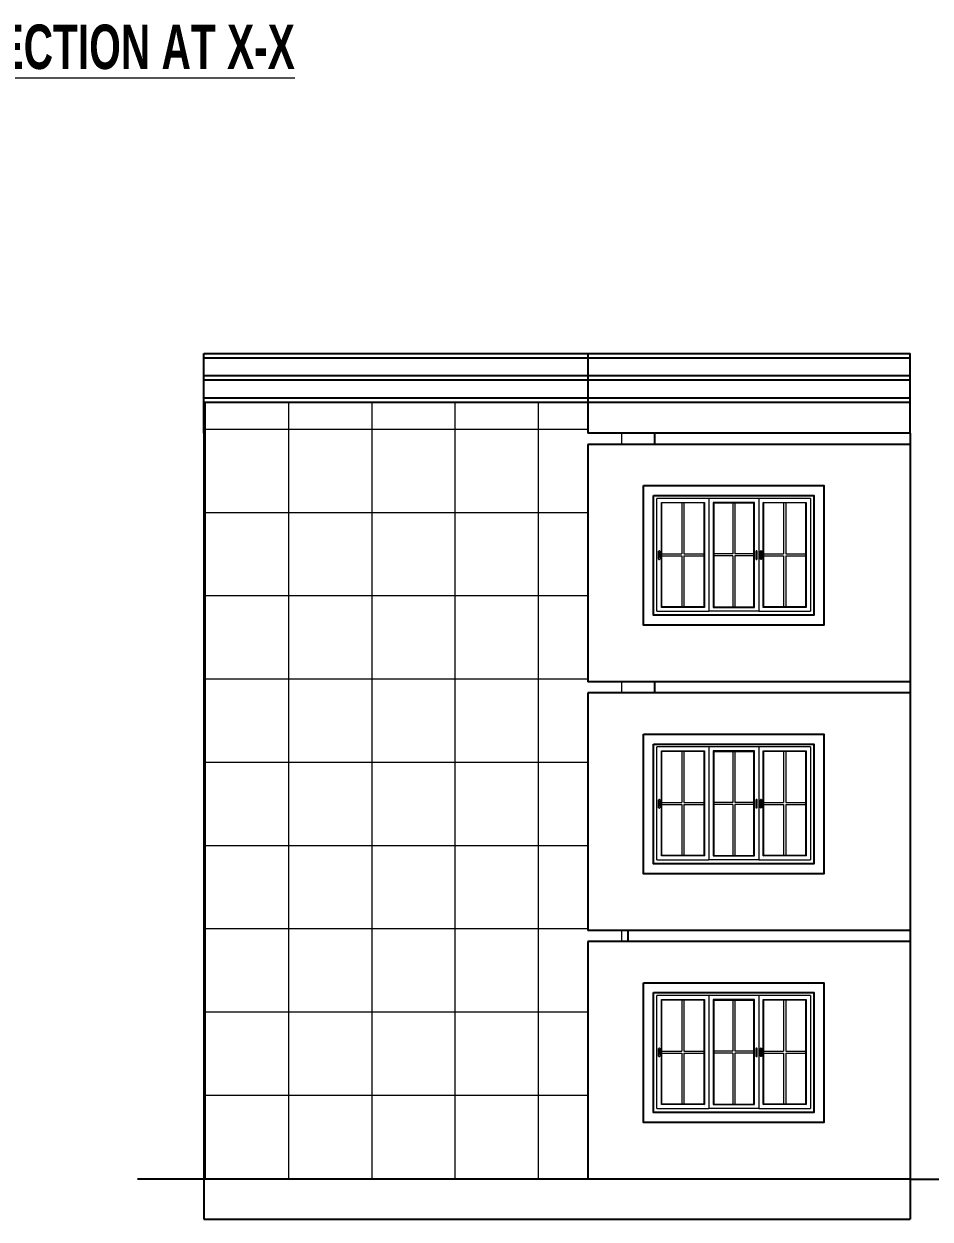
# Model space of a CAD drawing. Header units: inches. Extents: x -4962553 to -4957717, y -3263817 to -3261572.
# Drawn here: x -4960880 to -4960472, y -3263450 to -3262912 of the extents above; entities that cross this region are included whole.
import ezdxf

# ---------------------------------------------------------------- set-up
doc = ezdxf.new("R2010")
doc.units = ezdxf.units.IN
doc.header["$LTSCALE"] = 2
doc.header["$MEASUREMENT"] = 0
doc.linetypes.add('ACAD_ISO02W100', pattern=[15, 12, -3])
doc.layers.get('0').update_dxf_attribs({"linetype": 'CONTINUOUS'})
for name, color, linetype, lineweight in [('HATCH', 60, 'ACAD_ISO02W100', 13), ('Text-100.w', 254, 'CONTINUOUS', 9), ('window', 4, 'CONTINUOUS', 13)]:
    doc.layers.add(name, color=color, linetype=linetype, lineweight=lineweight)
doc.styles.add('Arial', font='arial.ttf', dxfattribs={"width": 0.8, "height": 12})

# ---------------------------------------------------------------- blocks, each defined once
blk = doc.blocks.new('A$Ce833cbf3')
at = {"layer": 'window'}
for p, q in [((0, 0), (0, 54)), ((71.23, 54), (0, 54)), ((71.23, 0), (71.23, 54)), ((1.5, 1.78), (1.5, 52.67)), ((69.73, 52.67), (1.5, 52.67)), ((3.46, 3.58), (3.46, 50.87)), ((3.46, 50.87), (22.54, 50.87)), ((3.71, 50.64), (3.46, 50.87)), ((3.71, 3.8), (3.71, 50.64)), ((22.29, 50.64), (3.71, 50.64)), ((12.51, 50.64), (12.51, 27.67)), ((13.49, 50.64), (13.49, 27.67)), ((22.29, 50.64), (22.54, 50.87)), ((22.29, 50.64), (22.29, 3.8)), ((22.54, 50.87), (22.54, 3.58)), ((24.5, 52.67), (24.5, 1.78)), ((44.76, 50.87), (26.46, 50.87)), ((26.46, 50.87), (26.46, 3.58)), ((26.71, 50.64), (26.46, 50.87)), ((26.71, 50.64), (26.71, 3.8)), ((26.71, 50.64), (44.52, 50.64)), ((35.12, 50.64), (35.12, 27.67)), ((36.1, 50.64), (36.1, 27.67)), ((44.52, 50.64), (44.76, 50.87)), ((44.52, 3.8), (44.52, 50.64)), ((44.76, 3.58), (44.76, 50.87)), ((46.73, 52.67), (46.73, 1.78)), ((48.69, 3.58), (48.69, 50.87)), ((48.69, 50.87), (67.76, 50.87)), ((48.94, 50.64), (48.69, 50.87)), ((48.94, 3.8), (48.94, 50.64)), ((67.52, 50.64), (48.94, 50.64)), ((57.74, 50.64), (57.74, 27.67)), ((58.72, 50.64), (58.72, 27.67)), ((67.52, 50.64), (67.76, 50.87)), ((67.52, 50.64), (67.52, 3.8)), ((67.76, 50.87), (67.76, 3.58)), ((69.73, 52.67), (69.73, 1.78)), ((2.23, 28.82), (2.24, 28.86)), ((2.23, 28.79), (2.24, 28.86)), ((2.23, 28.79), (2.23, 28.82)), ((2.23, 25.4), (2.23, 28.79)), ((2.24, 28.86), (2.25, 28.89)), ((2.25, 28.89), (2.28, 28.92)), ((2.3, 28.95), (2.28, 28.92)), ((2.34, 28.97), (2.3, 28.95)), ((2.32, 28.09), (2.31, 28.07)), ((2.31, 28.07), (2.31, 26.36)), ((2.33, 28.14), (2.32, 28.12)), ((2.32, 28.12), (2.32, 28.09)), ((2.35, 28.16), (2.33, 28.14)), ((2.34, 28.97), (2.37, 28.99)), ((2.37, 28.18), (2.35, 28.16)), ((2.41, 29), (2.37, 28.99)), ((2.39, 28.19), (2.37, 28.18)), ((2.41, 28.2), (2.39, 28.19)), ((2.45, 29.01), (2.41, 29)), ((2.44, 28.21), (2.41, 28.2)), ((2.47, 28.22), (2.44, 28.21)), ((2.5, 29.01), (2.45, 29.01)), ((2.5, 28.22), (2.47, 28.22)), ((2.54, 29.01), (2.5, 29.01)), ((2.52, 28.22), (2.5, 28.22)), ((2.55, 28.21), (2.52, 28.22)), ((2.54, 29.01), (2.58, 29)), ((2.58, 28.2), (2.55, 28.21)), ((2.58, 29), (2.62, 28.99)), ((2.6, 28.19), (2.58, 28.2)), ((2.62, 28.18), (2.6, 28.19)), ((2.62, 28.99), (2.65, 28.97)), ((2.64, 28.16), (2.62, 28.18)), ((2.66, 28.14), (2.64, 28.16)), ((2.65, 28.97), (2.69, 28.95)), ((2.67, 28.12), (2.66, 28.14)), ((2.67, 28.09), (2.67, 28.12)), ((2.68, 28.07), (2.67, 28.09)), ((2.68, 26.36), (2.68, 28.07)), ((2.69, 28.95), (2.71, 28.92)), ((2.74, 28.89), (2.71, 28.92)), ((2.75, 28.86), (2.74, 28.89)), ((2.76, 28.82), (2.75, 28.86)), ((2.76, 28.82), (2.77, 28.79)), ((2.77, 28.79), (2.77, 25.4)), ((3.71, 27.67), (12.51, 27.67)), ((3.71, 26.77), (12.51, 26.77)), ((12.51, 26.77), (12.51, 3.8)), ((13.49, 27.67), (22.29, 27.67)), ((13.49, 26.77), (22.29, 26.77)), ((13.49, 26.77), (13.49, 3.8)), ((35.12, 27.67), (26.71, 27.67)), ((35.12, 26.77), (26.71, 26.77)), ((35.12, 26.77), (35.12, 3.8)), ((44.52, 27.67), (36.1, 27.67)), ((36.1, 26.77), (36.1, 3.8)), ((44.52, 26.77), (36.1, 26.77)), ((45.47, 28.86), (45.46, 28.82)), ((45.46, 28.82), (45.46, 28.79)), ((45.46, 28.79), (45.46, 25.4)), ((45.49, 28.89), (45.47, 28.86)), ((45.51, 28.92), (45.49, 28.89)), ((45.54, 28.95), (45.51, 28.92)), ((45.57, 28.97), (45.54, 28.95)), ((45.55, 28.09), (45.56, 28.12)), ((45.55, 28.07), (45.55, 28.09)), ((45.55, 27.82), (45.55, 28.07)), ((45.55, 27.85), (45.56, 27.87)), ((45.55, 27.82), (45.55, 27.85)), ((45.55, 26.36), (45.55, 27.82)), ((45.56, 28.12), (45.57, 28.14)), ((45.56, 27.87), (45.57, 27.89)), ((45.61, 28.99), (45.57, 28.97)), ((45.57, 28.14), (45.58, 28.16)), ((45.57, 27.89), (45.58, 27.91)), ((45.58, 28.16), (45.6, 28.18)), ((45.58, 27.91), (45.6, 27.93)), ((45.6, 28.18), (45.62, 28.19)), ((45.6, 27.93), (45.62, 27.94)), ((45.65, 29), (45.61, 28.99)), ((45.62, 28.19), (45.65, 28.2)), ((45.62, 27.94), (45.65, 27.95)), ((45.69, 29.01), (45.65, 29)), ((45.65, 28.2), (45.68, 28.21)), ((45.65, 27.95), (45.68, 27.96)), ((45.68, 28.21), (45.7, 28.22)), ((45.68, 27.96), (45.7, 27.97)), ((45.73, 29.01), (45.69, 29.01)), ((45.7, 28.22), (45.73, 28.22)), ((45.7, 27.97), (45.73, 27.97)), ((45.77, 29.01), (45.73, 29.01)), ((45.73, 28.22), (45.76, 28.22)), ((45.73, 27.97), (45.76, 27.97)), ((45.76, 28.22), (45.79, 28.21)), ((45.76, 27.97), (45.79, 27.96)), ((45.81, 29), (45.77, 29.01)), ((45.79, 28.21), (45.81, 28.2)), ((45.79, 27.96), (45.81, 27.95)), ((45.85, 28.99), (45.81, 29)), ((45.81, 28.2), (45.84, 28.19)), ((45.81, 27.95), (45.84, 27.94)), ((45.84, 28.19), (45.86, 28.18)), ((45.84, 27.94), (45.86, 27.93)), ((45.89, 28.97), (45.85, 28.99)), ((45.86, 28.18), (45.88, 28.16)), ((45.86, 27.93), (45.88, 27.91)), ((45.88, 28.16), (45.89, 28.14)), ((45.88, 27.91), (45.89, 27.89)), ((45.92, 28.95), (45.89, 28.97)), ((45.89, 28.14), (45.9, 28.12)), ((45.89, 27.89), (45.9, 27.87)), ((45.9, 28.12), (45.91, 28.09)), ((45.9, 27.87), (45.91, 27.85)), ((45.91, 28.09), (45.91, 28.07)), ((45.91, 26.36), (45.91, 28.07)), ((45.91, 27.85), (45.91, 27.82)), ((45.95, 28.92), (45.92, 28.95)), ((45.97, 28.89), (45.95, 28.92)), ((45.99, 28.86), (45.97, 28.89)), ((46, 28.82), (45.99, 28.86)), ((46, 28.79), (45.99, 28.86)), ((46, 28.79), (46, 28.82)), ((46, 25.4), (46, 28.79)), ((47.45, 28.79), (47.47, 28.86)), ((47.45, 28.79), (47.46, 28.82)), ((47.45, 25.4), (47.45, 28.79)), ((47.46, 28.82), (47.47, 28.86)), ((47.47, 28.86), (47.48, 28.89)), ((47.48, 28.89), (47.5, 28.92)), ((47.53, 28.95), (47.5, 28.92)), ((47.56, 28.97), (47.53, 28.95)), ((47.55, 28.12), (47.54, 28.09)), ((47.54, 28.09), (47.54, 28.07)), ((47.54, 28.07), (47.54, 26.36)), ((47.56, 28.14), (47.55, 28.12)), ((47.56, 28.97), (47.6, 28.99)), ((47.58, 28.16), (47.56, 28.14)), ((47.59, 28.18), (47.58, 28.16)), ((47.62, 28.19), (47.59, 28.18)), ((47.64, 29), (47.6, 28.99)), ((47.64, 28.2), (47.62, 28.19)), ((47.68, 29.01), (47.64, 29)), ((47.67, 28.21), (47.64, 28.2)), ((47.69, 28.22), (47.67, 28.21)), ((47.72, 29.01), (47.68, 29.01)), ((47.72, 28.22), (47.69, 28.22)), ((47.76, 29.01), (47.72, 29.01)), ((47.75, 28.22), (47.72, 28.22)), ((47.78, 28.21), (47.75, 28.22)), ((47.76, 29.01), (47.81, 29)), ((47.8, 28.2), (47.78, 28.21)), ((47.83, 28.19), (47.8, 28.2)), ((47.81, 29), (47.85, 28.99)), ((47.85, 28.18), (47.83, 28.19)), ((47.85, 28.99), (47.88, 28.97)), ((47.87, 28.16), (47.85, 28.18)), ((47.88, 28.14), (47.87, 28.16)), ((47.88, 28.97), (47.91, 28.95)), ((47.9, 28.12), (47.88, 28.14)), ((47.9, 28.09), (47.9, 28.12)), ((47.9, 28.07), (47.9, 28.09)), ((47.9, 26.36), (47.9, 28.07)), ((47.91, 28.95), (47.94, 28.92)), ((47.96, 28.89), (47.94, 28.92)), ((47.98, 28.86), (47.96, 28.89)), ((47.99, 28.82), (47.98, 28.86)), ((47.99, 28.82), (47.99, 28.79)), ((47.99, 28.79), (47.99, 25.4)), ((48.94, 27.67), (57.74, 27.67)), ((48.94, 26.77), (57.74, 26.77)), ((57.74, 26.77), (57.74, 3.8)), ((58.72, 27.67), (67.52, 27.67)), ((58.72, 26.77), (67.52, 26.77)), ((58.72, 26.77), (58.72, 3.8)), ((2.23, 25.36), (2.23, 25.4)), ((2.24, 25.33), (2.23, 25.36)), ((2.24, 25.33), (2.25, 25.3)), ((2.25, 25.3), (2.28, 25.27)), ((2.28, 25.27), (2.3, 25.24)), ((2.34, 25.22), (2.3, 25.24)), ((2.32, 26.34), (2.31, 26.36)), ((2.32, 26.32), (2.32, 26.34)), ((2.33, 26.3), (2.32, 26.32)), ((2.35, 26.28), (2.33, 26.3)), ((2.37, 25.2), (2.34, 25.22)), ((2.37, 26.26), (2.35, 26.28)), ((2.39, 26.24), (2.37, 26.26)), ((2.37, 25.2), (2.41, 25.19)), ((2.41, 26.23), (2.39, 26.24)), ((2.44, 26.22), (2.41, 26.23)), ((2.45, 25.18), (2.41, 25.19)), ((2.47, 26.22), (2.44, 26.22)), ((2.5, 25.18), (2.45, 25.18)), ((2.5, 26.22), (2.47, 26.22)), ((2.52, 26.22), (2.5, 26.22)), ((2.5, 25.18), (2.54, 25.18)), ((2.55, 26.22), (2.52, 26.22)), ((2.54, 25.18), (2.58, 25.19)), ((2.58, 26.23), (2.55, 26.22)), ((2.6, 26.24), (2.58, 26.23)), ((2.62, 25.2), (2.58, 25.19)), ((2.62, 26.26), (2.6, 26.24)), ((2.64, 26.28), (2.62, 26.26)), ((2.65, 25.22), (2.62, 25.2)), ((2.66, 26.3), (2.64, 26.28)), ((2.65, 25.22), (2.69, 25.24)), ((2.67, 26.32), (2.66, 26.3)), ((2.68, 26.36), (2.67, 26.34)), ((2.67, 26.34), (2.67, 26.32)), ((2.69, 25.24), (2.71, 25.27)), ((2.71, 25.27), (2.74, 25.3)), ((2.75, 25.33), (2.74, 25.3)), ((2.77, 25.4), (2.75, 25.33)), ((2.76, 25.36), (2.75, 25.33)), ((2.76, 25.36), (2.77, 25.4)), ((45.46, 25.36), (45.46, 25.4)), ((45.46, 25.4), (45.47, 25.33)), ((45.46, 25.36), (45.47, 25.33)), ((45.47, 25.33), (45.49, 25.3)), ((45.49, 25.3), (45.51, 25.27)), ((45.51, 25.27), (45.54, 25.24)), ((45.54, 25.24), (45.57, 25.22)), ((45.55, 26.36), (45.55, 26.34)), ((45.55, 26.34), (45.56, 26.32)), ((45.56, 26.32), (45.57, 26.3)), ((45.57, 26.3), (45.58, 26.28)), ((45.57, 25.22), (45.61, 25.2)), ((45.58, 26.28), (45.6, 26.26)), ((45.6, 26.26), (45.62, 26.24)), ((45.61, 25.2), (45.65, 25.19)), ((45.62, 26.24), (45.65, 26.23)), ((45.65, 26.23), (45.68, 26.22)), ((45.65, 25.19), (45.69, 25.18)), ((45.68, 26.22), (45.7, 26.22)), ((45.69, 25.18), (45.73, 25.18)), ((45.7, 26.22), (45.73, 26.22)), ((45.73, 26.22), (45.76, 26.22)), ((45.73, 25.18), (45.77, 25.18)), ((45.76, 26.22), (45.79, 26.22)), ((45.77, 25.18), (45.81, 25.19)), ((45.79, 26.22), (45.81, 26.23)), ((45.81, 26.23), (45.84, 26.24)), ((45.81, 25.19), (45.85, 25.2)), ((45.84, 26.24), (45.86, 26.26)), ((45.85, 25.2), (45.89, 25.22)), ((45.86, 26.26), (45.88, 26.28)), ((45.88, 26.28), (45.89, 26.3)), ((45.89, 26.3), (45.9, 26.32)), ((45.89, 25.22), (45.92, 25.24)), ((45.9, 26.32), (45.91, 26.34)), ((45.91, 26.34), (45.91, 26.36)), ((45.92, 25.24), (45.95, 25.27)), ((45.95, 25.27), (45.97, 25.3)), ((45.97, 25.3), (45.99, 25.33)), ((45.99, 25.33), (46, 25.36)), ((46, 25.36), (46, 25.4)), ((47.46, 25.36), (47.45, 25.4)), ((47.47, 25.33), (47.46, 25.36)), ((47.47, 25.33), (47.48, 25.3)), ((47.48, 25.3), (47.5, 25.27)), ((47.5, 25.27), (47.53, 25.24)), ((47.56, 25.22), (47.53, 25.24)), ((47.54, 26.34), (47.54, 26.36)), ((47.55, 26.32), (47.54, 26.34)), ((47.56, 26.3), (47.55, 26.32)), ((47.58, 26.28), (47.56, 26.3)), ((47.6, 25.2), (47.56, 25.22)), ((47.59, 26.26), (47.58, 26.28)), ((47.62, 26.24), (47.59, 26.26)), ((47.6, 25.2), (47.64, 25.19)), ((47.64, 26.23), (47.62, 26.24)), ((47.67, 26.22), (47.64, 26.23)), ((47.68, 25.18), (47.64, 25.19)), ((47.69, 26.22), (47.67, 26.22)), ((47.72, 25.18), (47.68, 25.18)), ((47.72, 26.22), (47.69, 26.22)), ((47.75, 26.22), (47.72, 26.22)), ((47.72, 25.18), (47.76, 25.18)), ((47.78, 26.22), (47.75, 26.22)), ((47.76, 25.18), (47.81, 25.19)), ((47.8, 26.23), (47.78, 26.22)), ((47.83, 26.24), (47.8, 26.23)), ((47.85, 25.2), (47.81, 25.19)), ((47.85, 26.26), (47.83, 26.24)), ((47.87, 26.28), (47.85, 26.26)), ((47.88, 25.22), (47.85, 25.2)), ((47.88, 26.3), (47.87, 26.28)), ((47.9, 26.32), (47.88, 26.3)), ((47.88, 25.22), (47.91, 25.24)), ((47.9, 26.36), (47.9, 26.34)), ((47.9, 26.34), (47.9, 26.32)), ((47.91, 25.24), (47.94, 25.27)), ((47.94, 25.27), (47.96, 25.3)), ((47.98, 25.33), (47.96, 25.3)), ((47.99, 25.4), (47.98, 25.33)), ((47.99, 25.36), (47.98, 25.33)), ((47.99, 25.36), (47.99, 25.4)), ((71.23, 0), (0, 0)), ((1.5, 1.78), (24.5, 1.78)), ((3.46, 3.58), (3.71, 3.8)), ((22.54, 3.58), (3.46, 3.58)), ((22.29, 3.8), (3.71, 3.8)), ((22.29, 3.8), (22.54, 3.58)), ((46.73, 1.78), (24.5, 1.78)), ((26.71, 3.8), (26.46, 3.58)), ((26.46, 3.58), (44.76, 3.58)), ((26.71, 3.8), (44.52, 3.8)), ((44.76, 3.58), (44.52, 3.8)), ((46.73, 1.78), (69.73, 1.78)), ((48.69, 3.58), (48.94, 3.8)), ((67.76, 3.58), (48.69, 3.58)), ((67.52, 3.8), (48.94, 3.8)), ((67.52, 3.8), (67.76, 3.58))]:
    blk.add_line(p, q, dxfattribs=at)

msp = doc.modelspace()

# ---------------------------------------------------------------- hatches: boundary and pattern name
at = {"layer": 'HATCH', "transparency": 33554661}
h = msp.add_hatch(dxfattribs=at)
h.set_pattern_fill('ANSI37', color=256, scale=300, angle=45)
h.set_pattern_definition([(90, (5776.99, 2293.086), (-37.5, 0), []), (180, (5776.99, 2293.086), (-4e-15, -37.5), [])])
h.paths.add_polyline_path([(-4960625.71, -3263213.25), (-4960595.71, -3263213.25), (-4960595.71, -3263208.25), (-4960625.71, -3263208.25), (-4960625.71, -3263101.25), (-4960595.71, -3263101.25), (-4960595.71, -3263096.25), (-4960625.71, -3263096.25), (-4960625.71, -3263082.25), (-4960798.71, -3263082.25), (-4960798.71, -3263096.25), (-4960798.71, -3263432.25), (-4960625.71, -3263432.25), (-4960625.71, -3263325.25), (-4960607.71, -3263325.25), (-4960607.71, -3263320.25), (-4960625.71, -3263320.25)])

# ---------------------------------------------------------------- linework, layer by layer
at = {"ltscale": 0.5}
for p, q in [((-4960798.71, -3263060.25), (-4960480.58, -3263060.25)), ((-4960798.71, -3263096.25), (-4960798.71, -3263060.25)), ((-4960625.71, -3263060.25), (-4960625.71, -3263096.25)), ((-4960480.58, -3263096.25), (-4960480.58, -3263060.25)), ((-4960798.71, -3263062.25), (-4960480.58, -3263062.25)), ((-4960798.71, -3263070.25), (-4960480.58, -3263070.25)), ((-4960798.71, -3263072.25), (-4960480.58, -3263072.25)), ((-4960798.71, -3263080.25), (-4960480.58, -3263080.25)), ((-4960798.71, -3263082.25), (-4960480.58, -3263082.25)), ((-4960798.71, -3263096.25), (-4960798.71, -3263450.25)), ((-4960480.58, -3263096.25), (-4960625.71, -3263096.25)), ((-4960595.71, -3263096.25), (-4960595.71, -3263101.25)), ((-4960480.58, -3263096.25), (-4960480.58, -3263450.25)), ((-4960625.71, -3263101.25), (-4960625.71, -3263208.25)), ((-4960480.58, -3263101.25), (-4960625.71, -3263101.25)), ((-4960480.58, -3263208.25), (-4960625.71, -3263208.25)), ((-4960595.71, -3263208.25), (-4960595.71, -3263213.25)), ((-4960625.71, -3263213.25), (-4960625.71, -3263320.25)), ((-4960480.58, -3263213.25), (-4960625.71, -3263213.25)), ((-4960480.58, -3263320.25), (-4960625.71, -3263320.25)), ((-4960607.71, -3263320.25), (-4960607.71, -3263325.25)), ((-4960625.71, -3263325.25), (-4960625.71, -3263432.25)), ((-4960480.58, -3263325.25), (-4960625.71, -3263325.25)), ((-4960798.71, -3263432.25), (-4960828.71, -3263432.25)), ((-4960480.58, -3263432.25), (-4960798.71, -3263432.25)), ((-4960480.58, -3263432.25), (-4960450.58, -3263432.25)), ((-4960798.71, -3263450.25), (-4960480.58, -3263450.25))]:
    msp.add_line(p, q, dxfattribs=at)
for points in [[(-4960600.64, -3263119.75), (-4960519.42, -3263119.75), (-4960519.42, -3263182.75), (-4960600.64, -3263182.75)], [(-4960596.14, -3263124.25), (-4960523.92, -3263124.25), (-4960523.92, -3263178.25), (-4960596.14, -3263178.25)], [(-4960600.64, -3263231.75), (-4960519.42, -3263231.75), (-4960519.42, -3263294.75), (-4960600.64, -3263294.75)], [(-4960596.14, -3263236.25), (-4960523.92, -3263236.25), (-4960523.92, -3263290.25), (-4960596.14, -3263290.25)], [(-4960600.64, -3263343.75), (-4960519.42, -3263343.75), (-4960519.42, -3263406.75), (-4960600.64, -3263406.75)], [(-4960596.14, -3263348.25), (-4960523.92, -3263348.25), (-4960523.92, -3263402.25), (-4960596.14, -3263402.25)]]:
    msp.add_lwpolyline(points, close=True, dxfattribs=at)

# ---------------------------------------------------------------- block references
at = {"ltscale": 0.5, "xscale": 1.01402738}
for p in [(-4960596.14, -3263178.25), (-4960596.14, -3263290.25), (-4960596.14, -3263402.25)]:
    msp.add_blockref('A$Ce833cbf3', p, dxfattribs=at)

# ---------------------------------------------------------------- texts
at = {"layer": 'Text-100.w', "insert": (-4960831.08, -3262912.15), "char_height": 20, "width": 569.1024, "attachment_point": 2, "style": 'Arial'}
msp.add_mtext('\\A1;{\\fArial Narrow|b1|i0|c0|p34;\\LSECTION AT X-X}', dxfattribs=at)

doc.saveas('drawing.dxf')
